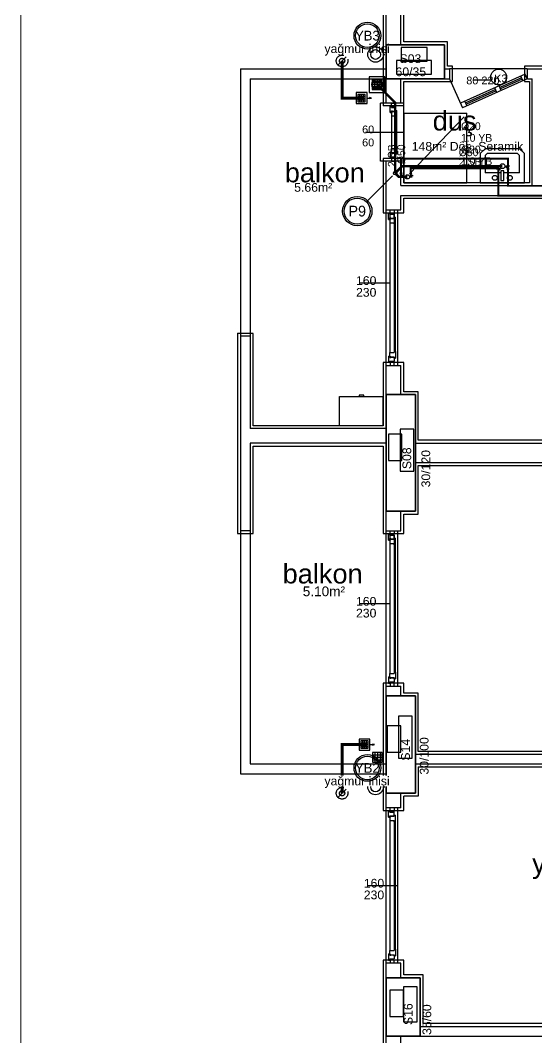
# Model space of a CAD drawing. Header units: centimetres. Extents: x -3962 to 31822, y -2 to 2802.
# Drawn here: x 12524 to 13055, y 1133 to 2179 of the extents above; entities that cross this region are included whole.
import ezdxf
from ezdxf.enums import TextEntityAlignment as Align

# ---------------------------------------------------------------- set-up
doc = ezdxf.new("R2010")
doc.units = ezdxf.units.CM
for name, pattern in [('BASMA HATTI', [31, 25, -6]), ('PISSU HATTI', [26, 20, -6]), ('YAGMUR HATTI', [36, 30, -6])]:
    doc.linetypes.add(name, pattern=pattern)
for name, color, linetype in [('ROTAS-MIMARI', 8, 'CONTINUOUS'), ('ROTAS-MIMARI-KOLON', 8, 'CONTINUOUS'), ('ROTAS-MIMARI-YAZI', 8, 'CONTINUOUS'), ('ROTAS-PAFTA', 7, 'CONTINUOUS'), ('ROTAS-PISSU-BORU-TAVANDAN', 6, 'PISSU HATTI'), ('ROTAS-PISSU-KOLONNO', 211, 'CONTINUOUS'), ('ROTAS-SICAKSU-BORU', 1, 'BASMA HATTI'), ('ROTAS-SOGUKSU-BORU', 5, 'CONTINUOUS'), ('ROTAS-TEFRIS', 15, 'CONTINUOUS'), ('ROTAS-YAGMUR-BORUSU', 3, 'YAGMUR HATTI')]:
    doc.layers.add(name, color=color, linetype=linetype)
doc.styles.add('ROTAS', font='arial.ttf')

# ---------------------------------------------------------------- blocks, each defined once
blk = doc.blocks.new('ROTAS-PIS-SU-CAP-SB')
for tag, p in [('PSCP_001', (0.83, 1.29)), ('PS_001', (0.83, 0.07))]:
    blk.add_attdef(tag, p, '', height=1)
blk = doc.blocks.new('ROTAS-YER-SUZGECI-PLAN')
for p, q in [((-6.7, 0), (6.7, 0)), ((-6.3, 2.3), (6.3, 2.3)), ((-4.9, 4.5), (4.9, 4.5)), ((-6.3, -2.3), (6.3, -2.3)), ((-4.9, -4.5), (4.9, -4.5))]:
    blk.add_line(p, q)
blk.add_lwpolyline([(-10, -10), (10, -10), (10, 10), (-10, 10)], close=True)
blk.add_circle((0, 0), 6.67)
blk = doc.blocks.new('ROTAS-PIS-SU-KOLON')
h = blk.add_hatch(color=256)
h.dxf.hatch_style = 1
h.paths.add_polyline_path([(1.5, 0), (1.5, 0.4), (1.3, 0.8), (1.1, 1.1), (0.8, 1.3), (0.4, 1.5), (0, 1.5), (-0.4, 1.5), (-0.8, 1.3), (-1.1, 1.1), (-1.3, 0.8), (-1.5, 0.4), (-1.5, 0), (-1.5, -0.4), (-1.3, -0.8), (-1.1, -1.1), (-0.8, -1.3), (-0.4, -1.5), (0, -1.5), (0.4, -1.5), (0.8, -1.3), (1.1, -1.1), (1.3, -0.8), (1.5, -0.4)])
blk.add_circle((0, 0), 3.5)
blk = doc.blocks.new('ROTAS-KURESEL-VANA')
for p, q in [((0, 3.1), (0, 8)), ((0, 8), (5.4, 8))]:
    blk.add_line(p, q)
for points in [[(-9, 5.8), (-9, -5), (0, 0.4)], [(9, 5.8), (9, -5), (0, 0.4)]]:
    blk.add_lwpolyline(points, close=True)
blk.add_circle((0, 0.4), 2.71)
blk.add_attdef('CAP', text='', height=10).set_placement((-1.1, 0), align=Align.CENTER)
blk = doc.blocks.new('ROTAS-TEMIZ-SU-CAP-MB')
for tag, p in [('SOCP_001', (0.83, 4.92)), ('SO_001', (0.83, 3.42)), ('SCCP_001', (0.83, 1.92)), ('SC_001', (0.83, 0.42))]:
    blk.add_attdef(tag, p, '', height=1)
blk = doc.blocks.new('ROTAS-SUZGEC')
h = blk.add_hatch(color=256)
h.dxf.hatch_style = 1
h.paths.add_polyline_path([(5, 0), (3.71, 0.32), (3.71, -0.32)])
for p, q in [((-3.82, 1.18), (0.88, 1.18)), ((-2.65, -2.35), (-2.65, 2.35)), ((-1.47, -2.35), (-1.47, 2.35)), ((-0.29, -2.35), (-0.29, 2.35)), ((-3.82, 0), (0.88, 0)), ((-3.82, -1.18), (0.88, -1.18)), ((2.06, 0), (5, 0))]:
    blk.add_line(p, q)
for points in [[(-5, -3.53), (2.06, -3.53), (2.06, 3.53), (-5, 3.53)], [(-3.82, -2.35), (0.88, -2.35), (0.88, 2.35), (-3.82, 2.35)], [(5, 0), (3.71, 0.32), (3.71, -0.32)]]:
    blk.add_lwpolyline(points, close=True)
for tag, p in [('PSCP_001', (-1.25, 0.75)), ('PS_001', (-0.62, -0.5))]:
    blk.add_attdef(tag, p, '', height=1)
blk = doc.blocks.new('ROTAS-KOLON-NO-YAGMUR')
for radius in [27.5, 24.3]:
    blk.add_circle((0, 0), radius)
blk.add_attdef('K', text='', height=20).set_placement((0, 0), align=Align.MIDDLE_CENTER)
blk = doc.blocks.new('ROTAS-KOLON-NO-PIS-SU')
for radius in [27.5, 24.3]:
    blk.add_circle((0, 0), radius)
blk.add_attdef('K', text='', height=20).set_placement((0, 0), align=Align.MIDDLE_CENTER)

msp = doc.modelspace()

# ---------------------------------------------------------------- linework, layer by layer
at = {"layer": 'ROTAS-MIMARI'}
for p, q in [((12897.8, 2217.2), (12897.8, 2154.2)), ((12900.8, 2154.2), (12900.8, 2214.2)), ((12915.8, 2154.2), (12915.8, 2214.2)), ((12918.8, 2157.2), (12918.8, 2217.2)), ((12963.8, 2157.2), (12918.8, 2157.2)), ((12963.8, 2132.2), (12963.8, 2157.2)), ((12897.8, 2154.2), (12897.8, 2119.2)), ((12960.8, 2129.2), (12965.8, 2129.2)), ((12968.8, 2132.2), (12963.8, 2132.2)), ((13045.8, 2129.2), (12965.8, 2129.2)), ((12968.8, 2116.2), (12968.8, 2132.2)), ((13228.8, 2132.2), (13043, 2132.2)), ((13043, 2132.2), (13043, 2116.2)), ((13046, 2129.2), (13225.8, 2129.2)), ((13046, 2119.2), (13046, 2129.2)), ((12896.4, 2118.1), (12886.4, 2118.1)), ((12886.4, 2118.1), (12886.4, 2108.1)), ((12886.4, 2115.7), (12896.4, 2115.7)), ((12888.8, 2118.1), (12888.8, 2108.1)), ((12891.4, 2118.1), (12891.4, 2108.1)), ((12894.1, 2118.1), (12894.1, 2108.1)), ((12896.4, 2108.1), (12896.4, 2118.1)), ((12897.8, 2119.2), (12897.8, 2091.2)), ((12900.8, 2094.2), (12900.8, 2119.2)), ((12915.8, 2094.2), (12915.8, 2119.2)), ((12918.8, 2116.2), (12960.8, 2116.2)), ((12918.8, 2091.2), (12918.8, 2116.2)), ((12960.8, 2119.2), (12965.8, 2119.2)), ((12960.8, 2116.2), (12968.8, 2116.2)), ((12965.8, 2119.2), (12979.3, 2089.3)), ((13043.8, 2123.8), (12977.2, 2093.9)), ((13045.8, 2119.2), (12979.3, 2089.3)), ((12989.8, 2117.9), (13007.9, 2117.9)), ((13039.9, 2120.1), (13017.7, 2110.1)), ((13040.6, 2118.7), (13018.3, 2108.7)), ((13041.3, 2117.2), (13039.2, 2121.7)), ((13043, 2116.2), (13048, 2116.2)), ((13045.8, 2119.2), (13043.8, 2123.8)), ((13046, 2119.2), (13051, 2119.2)), ((13048, 2116.2), (13048, 2012.2)), ((13051, 2009.2), (13051, 2119.2)), ((12886.4, 2113.1), (12896.4, 2113.1)), ((12886.4, 2110.6), (12896.4, 2110.6)), ((12886.4, 2108.1), (12896.4, 2108.1)), ((13013.1, 2108.1), (12982.5, 2094.3)), ((13013.8, 2106.6), (12983.2, 2092.9)), ((13014.4, 2105.1), (13012.4, 2109.7)), ((13019, 2107.2), (13016.9, 2111.7)), ((12894.8, 2034.2), (12894.8, 2094.2)), ((12900.8, 2094.2), (12894.8, 2094.2)), ((12915.8, 2094.2), (12900.8, 2094.2)), ((12906.3, 2090.2), (12906.3, 2094.2)), ((12906.3, 2094.2), (12910.3, 2094.2)), ((12910.3, 2094.2), (12910.3, 2090.2)), ((12918.8, 2094.2), (12915.8, 2094.2)), ((12918.8, 2034.2), (12918.8, 2094.2)), ((12981.8, 2095.9), (12983.8, 2091.4)), ((12918.8, 2091.2), (12897.8, 2091.2)), ((12904.7, 2084.5), (12904.7, 2090.9)), ((12904.7, 2090.9), (12906.1, 2090.9)), ((12904.7, 2084.5), (12906.1, 2084.5)), ((12906.1, 2089.7), (12906.1, 2090.9)), ((12906.1, 2089.7), (12910.3, 2089.7)), ((12906.1, 2084.5), (12906.1, 2086)), ((12906.1, 2086), (12907.1, 2086)), ((12906.1, 2085.4), (12906.6, 2085.4)), ((12906.1, 2085.4), (12906.1, 2081)), ((12910.3, 2090.2), (12906.3, 2090.2)), ((12906.6, 2085.1), (12906.6, 2085.4)), ((12906.6, 2085.1), (12907.1, 2085.1)), ((12907.1, 2085.7), (12907.1, 2086)), ((12907.1, 2085.7), (12910.3, 2085.7)), ((12907.1, 2085.4), (12910.3, 2085.4)), ((12907.1, 2085.1), (12907.1, 2085.4)), ((12910.3, 2085.7), (12910.3, 2089.7)), ((12910.3, 2086.6), (12911.7, 2086.6)), ((12910.3, 2086.6), (12910.3, 2085.4)), ((12911.7, 2079.8), (12911.7, 2086.6)), ((12918.8, 2012.2), (12918.8, 2083.6)), ((12918.8, 2083.6), (12918.8, 2012.2)), ((12918.8, 2083.6), (12983.8, 2083.6)), ((12983.8, 2012.2), (12983.8, 2083.6)), ((12906.1, 2081), (12910.3, 2081)), ((12906.1, 2081), (12906.1, 2047.4)), ((12910.3, 2079.8), (12910.3, 2081)), ((12910.3, 2079.8), (12911.7, 2079.8)), ((12910.3, 2079.8), (12910.3, 2048.6)), ((12911.7, 2048.6), (12911.7, 2079.8)), ((12980.8, 2080.1), (12924.6, 2021.5)), ((12879.6, 2064.2), (12918.8, 2064.2)), ((12904.7, 2043.9), (12904.7, 2037.5)), ((12904.7, 2043.9), (12906.1, 2043.9)), ((12906.1, 2047.4), (12910.3, 2047.4)), ((12906.1, 2043), (12906.1, 2047.4)), ((12906.1, 2043.9), (12906.1, 2042.4)), ((12906.1, 2043), (12906.6, 2043)), ((12906.1, 2042.4), (12907.1, 2042.4)), ((12906.6, 2043.3), (12907.1, 2043.3)), ((12906.6, 2043.3), (12906.6, 2043)), ((12907.1, 2043.3), (12907.1, 2043)), ((12907.1, 2043), (12910.3, 2043)), ((12907.1, 2042.7), (12907.1, 2042.4)), ((12907.1, 2042.7), (12910.3, 2042.7)), ((12910.3, 2048.6), (12910.3, 2047.4)), ((12910.3, 2048.6), (12911.7, 2048.6)), ((12910.3, 2041.8), (12910.3, 2043)), ((12910.3, 2042.7), (12910.3, 2038.7)), ((12910.3, 2041.8), (12911.7, 2041.8)), ((12911.7, 2048.6), (12911.7, 2041.8)), ((13002.5, 2047.2), (12997.5, 2042.2)), ((12997.5, 2042.2), (12997.5, 2012.2)), ((13037.9, 2047.2), (13002.5, 2047.2)), ((13004.6, 2042.2), (13002.5, 2040.2)), ((13035.8, 2042.2), (13004.6, 2042.2)), ((13037.9, 2040.2), (13035.8, 2042.2)), ((13042.9, 2042.2), (13037.9, 2047.2)), ((13042.9, 2012.2), (13042.9, 2042.2)), ((12900.8, 2034.2), (12894.8, 2034.2)), ((12897.8, 2037.2), (12897.8, 1981.2)), ((12918.8, 2037.2), (12897.8, 2037.2)), ((12900.8, 1984.2), (12900.8, 2034.2)), ((12915.8, 2034.2), (12900.8, 2034.2)), ((12904.7, 2037.5), (12906.1, 2037.5)), ((12906.1, 2038.7), (12906.1, 2037.5)), ((12906.1, 2038.7), (12910.3, 2038.7)), ((12906.3, 2038.2), (12906.3, 2034.2)), ((12910.3, 2038.2), (12906.3, 2038.2)), ((12906.3, 2034.2), (12910.3, 2034.2)), ((12910.3, 2034.2), (12910.3, 2038.2)), ((12915.8, 2009.2), (12915.8, 2034.2)), ((12918.8, 2034.2), (12915.8, 2034.2)), ((13002.5, 2040.2), (13002.5, 2022.2)), ((13037.9, 2022.2), (13037.9, 2040.2)), ((13018.5, 2022.2), (13002.5, 2022.2)), ((13021.9, 2024.5), (13018.5, 2024.5)), ((13018.5, 2024.5), (13018.5, 2014.5)), ((13021.9, 2014.5), (13021.9, 2024.5)), ((13037.9, 2022.2), (13021.9, 2022.2)), ((13048, 2012.2), (12918.8, 2012.2)), ((12918.8, 2012.2), (12983.8, 2012.2)), ((12997.5, 2012.2), (13042.9, 2012.2)), ((13018.5, 2014.5), (13021.9, 2014.5)), ((12915.8, 2009.2), (13051, 2009.2)), ((12915.8, 1984.2), (12915.8, 1999.2)), ((12915.8, 1999.2), (13061, 1999.2)), ((12918.8, 1981.2), (12918.8, 1996.2)), ((12918.8, 1996.2), (13064, 1996.2)), ((12897.8, 1981.2), (12918.8, 1981.2)), ((12900.8, 1984.2), (12915.8, 1984.2)), ((12900.8, 1824.2), (12900.8, 1984.2)), ((12903.2, 1980.9), (12904.6, 1980.9)), ((12903.2, 1974.5), (12903.2, 1980.9)), ((12904.6, 1980.9), (12904.6, 1837.4)), ((12904.6, 1979.7), (12904.6, 1980.9)), ((12904.6, 1979.7), (12908.8, 1979.7)), ((12904.8, 1980.2), (12904.8, 1984.2)), ((12908.8, 1980.2), (12904.8, 1980.2)), ((12908.8, 1984.2), (12908.8, 1980.2)), ((12908.8, 1979.7), (12908.8, 1838.6)), ((12908.8, 1975.7), (12908.8, 1979.7)), ((12912.6, 1824.2), (12912.6, 1984.2)), ((12903.2, 1974.5), (12904.6, 1974.5)), ((12904.6, 1976), (12905.6, 1976)), ((12904.6, 1974.5), (12904.6, 1976)), ((12904.6, 1975.4), (12904.6, 1971)), ((12904.6, 1975.4), (12905.1, 1975.4)), ((12904.6, 1971), (12908.8, 1971)), ((12905.1, 1975.1), (12905.1, 1975.4)), ((12905.1, 1975.1), (12905.6, 1975.1)), ((12905.6, 1975.7), (12905.6, 1976)), ((12905.6, 1975.7), (12908.8, 1975.7)), ((12905.6, 1975.1), (12905.6, 1975.4)), ((12905.6, 1975.4), (12908.8, 1975.4)), ((12908.8, 1976.6), (12908.8, 1975.4)), ((12908.8, 1976.6), (12910.2, 1976.6)), ((12908.8, 1969.8), (12908.8, 1971)), ((12908.8, 1969.8), (12910.2, 1969.8)), ((12910.2, 1838.6), (12910.2, 1976.6)), ((12910.2, 1969.8), (12910.2, 1976.6)), ((12873.2, 1909.2), (12904.6, 1909.2)), ((12747.8, 1857.3), (12747.8, 1651.3)), ((12763.8, 1857.2), (12747.8, 1857.2)), ((12747.8, 1857.2), (12747.8, 1651.2)), ((12750.8, 1854.3), (12750.8, 1654.3)), ((12760.8, 1854.2), (12750.8, 1854.2)), ((12750.8, 1854.2), (12750.8, 1654.2)), ((12760.8, 1854.2), (12760.8, 1759.2)), ((12763.8, 1762.2), (12763.8, 1857.2)), ((12903.2, 1833.9), (12903.2, 1827.5)), ((12903.2, 1833.9), (12904.6, 1833.9)), ((12904.6, 1837.4), (12908.8, 1837.4)), ((12904.6, 1833), (12904.6, 1837.4)), ((12904.6, 1833.9), (12904.6, 1832.4)), ((12904.6, 1833), (12905.1, 1833)), ((12904.6, 1832.4), (12905.6, 1832.4)), ((12905.1, 1833.3), (12905.6, 1833.3)), ((12905.1, 1833.3), (12905.1, 1833)), ((12905.6, 1833.3), (12905.6, 1833)), ((12905.6, 1833), (12908.8, 1833)), ((12905.6, 1832.7), (12905.6, 1832.4)), ((12905.6, 1832.7), (12908.8, 1832.7)), ((12908.8, 1838.6), (12908.8, 1837.4)), ((12908.8, 1838.6), (12910.2, 1838.6)), ((12908.8, 1831.8), (12908.8, 1833)), ((12908.8, 1832.7), (12908.8, 1828.7)), ((12908.8, 1831.8), (12910.2, 1831.8)), ((12910.2, 1838.6), (12910.2, 1831.8)), ((12918.8, 1827.2), (12897.8, 1827.2)), ((12897.8, 1827.2), (12897.8, 1762.2)), ((12900.8, 1794.2), (12900.8, 1824.2)), ((12900.8, 1824.2), (12915.8, 1824.2)), ((12903.2, 1827.5), (12904.6, 1827.5)), ((12904.6, 1828.7), (12904.6, 1827.5)), ((12904.6, 1828.7), (12908.8, 1828.7)), ((12904.8, 1828.2), (12904.8, 1824.2)), ((12908.8, 1828.2), (12904.8, 1828.2)), ((12908.8, 1824.2), (12908.8, 1828.2)), ((12915.8, 1794.2), (12915.8, 1824.2)), ((12918.8, 1797.2), (12918.8, 1827.2)), ((12852.8, 1792.2), (12897.8, 1792.2)), ((12852.8, 1762.2), (12852.8, 1792.2)), ((12877.8, 1793.5), (12872.8, 1793.5)), ((12872.8, 1793.5), (12872.8, 1792.2)), ((12877.8, 1792.2), (12877.8, 1793.5)), ((12897.8, 1762.2), (12897.8, 1792.2)), ((12933.8, 1797.2), (12918.8, 1797.2)), ((12933.8, 1747.2), (12933.8, 1797.2)), ((12900.8, 1759.2), (12760.8, 1759.2)), ((12897.8, 1762.2), (12763.8, 1762.2)), ((12897.8, 1762.2), (12852.8, 1762.2)), ((12900.8, 1744.2), (12760.8, 1744.2)), ((12760.8, 1744.2), (12760.8, 1654.2)), ((12763.8, 1651.2), (12763.8, 1741.2)), ((12763.8, 1741.2), (12897.8, 1741.2)), ((12897.8, 1741.2), (12897.8, 1674.2)), ((12930.8, 1744.2), (13170.8, 1744.2)), ((13167.8, 1747.2), (12933.8, 1747.2)), ((12930.8, 1724.2), (13325.8, 1724.2)), ((12933.8, 1671.2), (12933.8, 1721.2)), ((12933.8, 1721.2), (13322.8, 1721.2)), ((12897.8, 1674.2), (12897.8, 1651.2)), ((12900.8, 1654.2), (12900.8, 1674.2)), ((12915.8, 1654.2), (12915.8, 1674.2)), ((12918.8, 1651.2), (12918.8, 1671.2)), ((12918.8, 1671.2), (12933.8, 1671.2)), ((12760.8, 1654.2), (12750.8, 1654.2)), ((12900.8, 1654.2), (12915.8, 1654.2)), ((12900.8, 1494.2), (12900.8, 1654.2)), ((12904.8, 1650.2), (12904.8, 1654.2)), ((12908.8, 1654.2), (12908.8, 1650.2)), ((12912.6, 1494.2), (12912.6, 1654.2)), ((12747.8, 1651.2), (12763.8, 1651.2)), ((12897.8, 1651.2), (12918.8, 1651.2)), ((12903.2, 1650.9), (12904.6, 1650.9)), ((12903.2, 1644.5), (12903.2, 1650.9)), ((12903.2, 1644.5), (12904.6, 1644.5)), ((12904.6, 1650.9), (12904.6, 1507.4)), ((12904.6, 1649.7), (12904.6, 1650.9)), ((12904.6, 1649.7), (12908.8, 1649.7)), ((12904.6, 1646), (12905.6, 1646)), ((12904.6, 1644.5), (12904.6, 1646)), ((12904.6, 1645.4), (12904.6, 1641)), ((12904.6, 1645.4), (12905.1, 1645.4)), ((12908.8, 1650.2), (12904.8, 1650.2)), ((12905.1, 1645.1), (12905.1, 1645.4)), ((12905.1, 1645.1), (12905.6, 1645.1)), ((12905.6, 1645.7), (12905.6, 1646)), ((12905.6, 1645.7), (12908.8, 1645.7)), ((12905.6, 1645.1), (12905.6, 1645.4)), ((12905.6, 1645.4), (12908.8, 1645.4)), ((12908.8, 1649.7), (12908.8, 1508.6)), ((12908.8, 1645.7), (12908.8, 1649.7)), ((12908.8, 1646.6), (12908.8, 1645.4)), ((12908.8, 1646.6), (12910.2, 1646.6)), ((12910.2, 1508.6), (12910.2, 1646.6)), ((12910.2, 1639.8), (12910.2, 1646.6)), ((12904.6, 1641), (12908.8, 1641)), ((12908.8, 1639.8), (12908.8, 1641)), ((12908.8, 1639.8), (12910.2, 1639.8)), ((12873.2, 1579.2), (12904.6, 1579.2)), ((12904.6, 1507.4), (12908.8, 1507.4)), ((12904.6, 1503), (12904.6, 1507.4)), ((12908.8, 1508.6), (12908.8, 1507.4)), ((12908.8, 1508.6), (12910.2, 1508.6)), ((12910.2, 1508.6), (12910.2, 1501.8)), ((12918.8, 1497.2), (12897.8, 1497.2)), ((12897.8, 1497.2), (12897.8, 1484.2)), ((12903.2, 1503.9), (12903.2, 1497.5)), ((12903.2, 1503.9), (12904.6, 1503.9)), ((12903.2, 1497.5), (12904.6, 1497.5)), ((12904.6, 1503.9), (12904.6, 1502.4)), ((12904.6, 1503), (12905.1, 1503)), ((12904.6, 1502.4), (12905.6, 1502.4)), ((12904.6, 1498.7), (12904.6, 1497.5)), ((12904.6, 1498.7), (12908.8, 1498.7)), ((12904.8, 1498.2), (12904.8, 1494.2)), ((12908.8, 1498.2), (12904.8, 1498.2)), ((12905.1, 1503.3), (12905.6, 1503.3)), ((12905.1, 1503.3), (12905.1, 1503)), ((12905.6, 1503.3), (12905.6, 1503)), ((12905.6, 1503), (12908.8, 1503)), ((12905.6, 1502.7), (12905.6, 1502.4)), ((12905.6, 1502.7), (12908.8, 1502.7)), ((12908.8, 1501.8), (12908.8, 1503)), ((12908.8, 1502.7), (12908.8, 1498.7)), ((12908.8, 1501.8), (12910.2, 1501.8)), ((12908.8, 1494.2), (12908.8, 1498.2)), ((12918.8, 1487.2), (12918.8, 1497.2)), ((12900.8, 1484.2), (12900.8, 1494.2)), ((12900.8, 1494.2), (12915.8, 1494.2)), ((12915.8, 1484.2), (12915.8, 1494.2)), ((12933.8, 1487.2), (12918.8, 1487.2)), ((12933.8, 1427.2), (12933.8, 1487.2)), ((12897.8, 1484.2), (12897.8, 1414.2)), ((12896.7, 1426.1), (12886.7, 1426.1)), ((12886.7, 1426.1), (12886.7, 1416.1)), ((12886.7, 1423.6), (12896.7, 1423.6)), ((12889.1, 1426.1), (12889.1, 1416.1)), ((12891.8, 1426.1), (12891.8, 1416.1)), ((12894.4, 1426.1), (12894.4, 1416.1)), ((12896.7, 1416.1), (12896.7, 1426.1)), ((12930.8, 1424.2), (13290.6, 1424.2)), ((13293.6, 1427.2), (12933.8, 1427.2)), ((12886.7, 1421.1), (12896.7, 1421.1)), ((12886.7, 1418.6), (12896.7, 1418.6)), ((12886.7, 1416.1), (12896.7, 1416.1)), ((12897.8, 1414.2), (12897.8, 1366.2)), ((12930.8, 1414.2), (13260.8, 1414.2)), ((12933.8, 1411.2), (13257.8, 1411.2)), ((12933.8, 1411.2), (12933.8, 1381.2)), ((12900.8, 1369.2), (12900.8, 1384.2)), ((12915.8, 1369.2), (12915.8, 1384.2)), ((12918.8, 1366.2), (12918.8, 1381.2)), ((12933.8, 1381.2), (12918.8, 1381.2)), ((12897.8, 1366.2), (12918.8, 1366.2)), ((12915.8, 1369.2), (12900.8, 1369.2)), ((12900.8, 1209.2), (12900.8, 1369.2)), ((12903.2, 1359.5), (12903.2, 1365.9)), ((12903.2, 1365.9), (12904.6, 1365.9)), ((12904.6, 1364.7), (12904.6, 1365.9)), ((12904.6, 1364.7), (12908.8, 1364.7)), ((12904.6, 1359.5), (12904.6, 1361)), ((12904.6, 1361), (12905.6, 1361)), ((12904.8, 1365.2), (12904.8, 1369.2)), ((12908.8, 1365.2), (12904.8, 1365.2)), ((12905.6, 1360.7), (12905.6, 1361)), ((12905.6, 1360.7), (12908.8, 1360.7)), ((12908.8, 1369.2), (12908.8, 1365.2)), ((12908.8, 1360.7), (12908.8, 1364.7)), ((12908.8, 1361.6), (12910.2, 1361.6)), ((12908.8, 1361.6), (12908.8, 1360.4)), ((12910.2, 1354.8), (12910.2, 1361.6)), ((12912.6, 1209.2), (12912.6, 1369.2)), ((12903.2, 1359.5), (12904.6, 1359.5)), ((12904.6, 1360.4), (12905.1, 1360.4)), ((12904.6, 1360.4), (12904.6, 1356)), ((12904.6, 1356), (12904.6, 1222.4)), ((12904.6, 1356), (12908.8, 1356)), ((12905.1, 1360.1), (12905.1, 1360.4)), ((12905.1, 1360.1), (12905.6, 1360.1)), ((12905.6, 1360.4), (12908.8, 1360.4)), ((12905.6, 1360.1), (12905.6, 1360.4)), ((12908.8, 1354.8), (12908.8, 1356)), ((12908.8, 1354.8), (12908.8, 1223.6)), ((12908.8, 1354.8), (12910.2, 1354.8)), ((12910.2, 1223.6), (12910.2, 1354.8)), ((12881.2, 1289.2), (12912.6, 1289.2)), ((12903.2, 1218.9), (12903.2, 1212.5)), ((12903.2, 1218.9), (12904.6, 1218.9)), ((12904.6, 1222.4), (12908.8, 1222.4)), ((12904.6, 1218), (12904.6, 1222.4)), ((12904.6, 1218.9), (12904.6, 1217.4)), ((12904.6, 1218), (12905.1, 1218)), ((12904.6, 1217.4), (12905.6, 1217.4)), ((12905.1, 1218.3), (12905.6, 1218.3)), ((12905.1, 1218.3), (12905.1, 1218)), ((12905.6, 1218.3), (12905.6, 1218)), ((12905.6, 1218), (12908.8, 1218)), ((12905.6, 1217.7), (12905.6, 1217.4)), ((12905.6, 1217.7), (12908.8, 1217.7)), ((12908.8, 1223.6), (12908.8, 1222.4)), ((12908.8, 1223.6), (12910.2, 1223.6)), ((12908.8, 1216.8), (12908.8, 1218)), ((12908.8, 1217.7), (12908.8, 1213.7)), ((12908.8, 1216.8), (12910.2, 1216.8)), ((12910.2, 1223.6), (12910.2, 1216.8)), ((12897.8, 1212.2), (12897.8, 1194.2)), ((12918.8, 1212.2), (12897.8, 1212.2)), ((12900.8, 1194.2), (12900.8, 1209.2)), ((12915.8, 1209.2), (12900.8, 1209.2)), ((12903.2, 1212.5), (12904.6, 1212.5)), ((12904.6, 1213.7), (12904.6, 1212.5)), ((12904.6, 1213.7), (12908.8, 1213.7)), ((12904.8, 1213.2), (12904.8, 1209.2)), ((12908.8, 1213.2), (12904.8, 1213.2)), ((12908.8, 1209.2), (12908.8, 1213.2)), ((12915.8, 1194.2), (12915.8, 1209.2)), ((12918.8, 1197.2), (12918.8, 1212.2)), ((12897.8, 1194.2), (12897.8, 1134.2)), ((12938.8, 1197.2), (12918.8, 1197.2)), ((12938.8, 1147.2), (12938.8, 1197.2)), ((12935.8, 1144.2), (13260.8, 1144.2)), ((13257.8, 1147.2), (12938.8, 1147.2)), ((12897.8, 1134.2), (12897.8, 1086.2)), ((12900.8, 1089.2), (12900.8, 1134.2)), ((12915.8, 1089.2), (12915.8, 1134.2)), ((12935.8, 1134.2), (13260.8, 1134.2))]:
    msp.add_line(p, q, dxfattribs=at)
for points in [[(12900.8, 2119.2), (12900.8, 2154.2)], [(12900.8, 2154.2), (12960.8, 2154.2)], [(12960.8, 2154.2), (12960.8, 2119.2)], [(12750.8, 2129.3), (12750.8, 1854.3)], [(12750.8, 2129.2), (12750.8, 1854.2)], [(12750.8, 2129.2), (12900.8, 2129.2)], [(12965.8, 2129.2), (12965.8, 2119.2)], [(12760.8, 2119.2), (12760.8, 1854.2)], [(12760.8, 2119.2), (12900.8, 2119.2)], [(12960.8, 2119.2), (12900.8, 2119.2)], [(12900.8, 1674.2), (12900.8, 1794.2)], [(12900.8, 1794.2), (12930.8, 1794.2)], [(12930.8, 1794.2), (12930.8, 1674.2)], [(12930.8, 1674.2), (12900.8, 1674.2)], [(12750.8, 1654.3), (12750.8, 1404.3)], [(12750.8, 1654.2), (12750.8, 1404.2)], [(12760.8, 1654.2), (12760.8, 1414.2)], [(12900.8, 1384.2), (12900.8, 1484.2)], [(12900.8, 1484.2), (12930.8, 1484.2)], [(12930.8, 1484.2), (12930.8, 1384.2)], [(12760.8, 1414.2), (12900.8, 1414.2)], [(12750.8, 1404.2), (12900.8, 1404.2)], [(12930.8, 1384.2), (12900.8, 1384.2)], [(12900.8, 1134.2), (12900.8, 1194.2)], [(12900.8, 1194.2), (12935.8, 1194.2)], [(12935.8, 1194.2), (12935.8, 1134.2)], [(12935.8, 1134.2), (12900.8, 1134.2)]]:
    msp.add_lwpolyline(points, dxfattribs=at)
for centre, radius in [((12889.8, 2144.1), 8), ((12889.8, 2144.1), 5), ((13016.4, 2120.9), 8.14), ((13020.3, 2029.2), 2.52), ((12922.6, 2018.2), 2.18), ((13012.5, 2017.2), 2.52), ((13027.9, 2017.2), 2.52), ((12889.8, 1390.6), 8), ((12889.8, 1390.6), 5)]:
    msp.add_circle(centre, radius, dxfattribs=at)
at = {"layer": 'ROTAS-MIMARI-KOLON'}
for points in [[(12960.8, 2154.2), (12900.8, 2154.2), (12900.8, 2119.2), (12960.8, 2119.2), (12960.8, 2154.2)], [(12916, 2137.3), (12943, 2137.3), (12943, 2151.3), (12916, 2151.3), (12916, 2137.3)], [(12911.4, 2123.8), (12947.5, 2123.8), (12947.5, 2137.8), (12911.4, 2137.8), (12911.4, 2123.8)], [(12930.8, 1794.2), (12900.8, 1794.2), (12900.8, 1674.2), (12930.8, 1674.2), (12930.8, 1794.2)], [(12929.1, 1715.6), (12929.1, 1758.7), (12915.2, 1758.7), (12915.2, 1715.6), (12929.1, 1715.6)], [(12917, 1726.3), (12917, 1753.4), (12903, 1753.4), (12903, 1726.3), (12917, 1726.3)], [(12930.8, 1484.2), (12900.8, 1484.2), (12900.8, 1384.2), (12930.8, 1384.2), (12930.8, 1484.2)], [(12927.5, 1420.1), (12927.5, 1463.3), (12913.5, 1463.3), (12913.5, 1420.1), (12927.5, 1420.1)], [(12915.7, 1426.5), (12915.7, 1453.5), (12901.7, 1453.5), (12901.7, 1426.5), (12915.7, 1426.5)], [(12935.8, 1194.2), (12900.8, 1194.2), (12900.8, 1134.2), (12935.8, 1134.2), (12935.8, 1194.2)], [(12932.7, 1148.8), (12932.7, 1185), (12918.7, 1185), (12918.7, 1148.8), (12932.7, 1148.8)], [(12918.4, 1154.4), (12918.4, 1181.4), (12904.5, 1181.4), (12904.5, 1154.4), (12918.4, 1154.4)]]:
    msp.add_lwpolyline(points, dxfattribs=at)
at = {"layer": 'ROTAS-PAFTA', "const_width": 1}
msp.add_lwpolyline([(12525, 25), (14975, 25), (14975, 2775), (12525, 2775)], close=True, dxfattribs=at)
at = {"layer": 'ROTAS-PISSU-BORU-TAVANDAN', "const_width": 2.5}
for points in [[(12891.4, 2113.1), (12910, 2094.5), (12910, 2022)], [(13020.3, 2029.2), (12917.2, 2029.2), (12910, 2022)], [(12922.6, 2018.2), (12913.8, 2018.2), (12910, 2022)]]:
    msp.add_lwpolyline(points, dxfattribs=at)
at = {"layer": 'ROTAS-PISSU-KOLONNO'}
msp.add_line((12907.2, 2019.2), (12881.7, 1993.7), dxfattribs=at)
at = {"layer": 'ROTAS-SICAKSU-BORU', "const_width": 2}
msp.add_lwpolyline([(13877, 2441), (13856, 2441), (13856, 2315), (13872, 2315), (13872, 2309), (13680, 2309), (13680, 2049), (13368, 2049), (13368, 1997), (13292, 1997), (13292, 1959), (13312, 1959), (13312, 1791), (13348, 1791), (13348, 1765), (13282, 1765), (13282, 1937), (13186, 1937), (13186, 2009), (13026, 2009), (13026, 2037), (12916, 2037), (12916, 2020)], dxfattribs=at)
at = {"layer": 'ROTAS-SOGUKSU-BORU', "const_width": 2}
msp.add_lwpolyline([(13877, 2431), (13866, 2431), (13866, 2325), (13882, 2325), (13882, 2299), (13690, 2299), (13690, 2039), (13378, 2039), (13378, 1987), (13302, 1987), (13302, 1969), (13322, 1969), (13322, 1801), (13358, 1801), (13358, 1755), (13272, 1755), (13272, 1927), (13176, 1927), (13176, 1999), (13016, 1999), (13016, 2027), (12926, 2027), (12926, 2020)], dxfattribs=at)
at = {"layer": 'ROTAS-YAGMUR-BORUSU'}
for p, q in [((12851.2, 2133.3), (12859.6, 2141.7)), ((12851.2, 1379.9), (12859.6, 1388.3))]:
    msp.add_line(p, q, dxfattribs=at)
at = {"layer": 'ROTAS-YAGMUR-BORUSU', "const_width": 3}
for points in [[(12877.8, 2099.2), (12855.4, 2099.2), (12855.4, 2137.5)], [(12880.8, 1434.2), (12855.4, 1434.2), (12855.4, 1384.1)]]:
    msp.add_lwpolyline(points, dxfattribs=at)
at = {"layer": 'ROTAS-YAGMUR-BORUSU'}
for centre, radius in [((12855.4, 2137.5), 6), ((12855.4, 2137.5), 2.7), ((12855.4, 1384.1), 6), ((12855.4, 1384.1), 2.7)]:
    msp.add_circle(centre, radius, dxfattribs=at)

# ---------------------------------------------------------------- block references
at = {"layer": 'ROTAS-TEFRIS'}
ref = msp.add_blockref('ROTAS-KOLON-NO-YAGMUR', (12881.4, 2163.5), dxfattribs=dict(at, xscale=0.5, yscale=0.5))
ref.add_attrib('K', 'YB3', dxfattribs={"height": 10}).set_placement((12881.4, 2163.5), align=Align.MIDDLE_CENTER)
for name, p, xscale, yscale in [('ROTAS-YER-SUZGECI-PLAN', (12891.4, 2113.1), 0.8, 0.8), ('ROTAS-SUZGEC', (12877.8, 2099.2), 1.6, 1.6), ('ROTAS-PIS-SU-KOLON', (12910, 2022), 0.5, 0.5), ('ROTAS-SUZGEC', (12880.8, 1434.2), 1.6, 1.6)]:
    msp.add_blockref(name, p, dxfattribs=dict(at, xscale=xscale, yscale=yscale))
ref = msp.add_blockref('ROTAS-TEMIZ-SU-CAP-MB', (12971, 2027), dxfattribs=dict(at, xscale=8, yscale=8))
ref.add_attrib('SCCP_001', 'Ø20', (12977.7, 2042.3), dxfattribs={"height": 8})
ref.add_attrib('SC_001', '1.0 YB', (12977.7, 2030.3), dxfattribs={"height": 8})
ref.add_attrib('SO_001', '1.0 YB', (12977.7, 2054.3), dxfattribs={"height": 8})
ref.add_attrib('SOCP_001', 'Ø20', (12977.7, 2066.3), dxfattribs={"height": 8})
ref = msp.add_blockref('ROTAS-PIS-SU-CAP-SB', (12910, 2058.2), dxfattribs=dict(at, xscale=8, yscale=8, rotation=-90))
ref.add_attrib('PSCP_001', 'Ø50', dxfattribs={"height": 8, "rotation": 90}).set_placement((12920.3, 2051.6), align=Align.RIGHT)
ref.add_attrib('PS_001', '2 SB', dxfattribs={"height": 8, "rotation": 90}).set_placement((12910.5, 2051.6), align=Align.RIGHT)
ref = msp.add_blockref('ROTAS-PIS-SU-CAP-SB', (12968.8, 2029.2), dxfattribs=dict(at, xscale=8, yscale=8))
ref.add_attrib('PSCP_001', 'Ø50', (12975.4, 2039.5), dxfattribs={"height": 8})
ref.add_attrib('PS_001', '2 SB', (12975.4, 2029.7), dxfattribs={"height": 8})
for p, xscale, yscale, rotation in [((12916, 2020), 0.22, 0.22, -90), ((12926, 2020), 0.22, 0.22, -90), ((13016, 2027), 0.21999999999999997, 0.21999999999999997, 135), ((13026, 2028), 0.22, 0.22, 90)]:
    msp.add_blockref('ROTAS-KURESEL-VANA', p, dxfattribs=dict(at, xscale=xscale, yscale=yscale, rotation=rotation))
ref = msp.add_blockref('ROTAS-KOLON-NO-PIS-SU', (12871, 1983), dxfattribs=dict(at, xscale=0.55, yscale=0.55))
ref.add_attrib('K', 'P9', dxfattribs={"height": 11}).set_placement((12871, 1983), align=Align.MIDDLE_CENTER)

# ---------------------------------------------------------------- texts
at = {"layer": 'ROTAS-MIMARI-YAZI', "style": 'ROTAS'}
for s, height, p in [('yağmur inişi', 9, (12870.8, 2150.1)), ('S03', 9, (12925.7, 2139.8)), ('60/35', 9, (12926.1, 2126.3)), ('80 220', 8, (13000.2, 2117.4)), ('K3', 8, (13018.6, 2119.5)), ('duş', 20, (12971.1, 2075.9)), ('60', 8, (12882.2, 2067)), ('60', 8, (12882.2, 2053.6)), ('148m² Döş. Seramik', 9, (12984.3, 2049.6)), ('balkon', 20, (12837.6, 2022.6)), ('5.66m²', 9, (12825.7, 2007.4)), ('160', 9, (12880.2, 1911.5)), ('230', 9, (12880.2, 1899.4)), ('balkon', 20, (12835.4, 1609.9)), ('5.10m²', 10, (12836.7, 1591.8)), ('160', 9, (12880.2, 1581.5)), ('230', 9, (12880.2, 1569.4)), ('yatak od.', 20, (13107.6, 1311.8)), ('160', 9, (12888.2, 1291.5)), ('230', 9, (12888.2, 1279.5))]:
    msp.add_text(s, height=height, dxfattribs=at).set_placement(p, align=Align.MIDDLE_CENTER)
for s, p in [('S08', (12922, 1728.7)), ('30/120', (12941.5, 1718)), ('S14', (12920.6, 1428.8)), ('30/100', (12939.8, 1422.5)), ('S16', (12923.4, 1156.8)), ('35/60', (12942.6, 1151.2))]:
    msp.add_text(s, height=9, rotation=90, dxfattribs=at).set_placement(p, align=Align.MIDDLE_CENTER)

# ---------------------------------------------------------------- next in the draw order: wipeouts: each hides what was drawn before it
msp.add_wipeout([(12905.3, 1391.2), (12836.3, 1391.2), (12836.3, 1402.2), (12905.3, 1402.2)])

# ---------------------------------------------------------------- next in the draw order: block references
at = {"layer": 'ROTAS-TEFRIS'}
ref = msp.add_blockref('ROTAS-KOLON-NO-YAGMUR', (12881.4, 1410.1), dxfattribs=dict(at, xscale=0.5, yscale=0.5))
ref.add_attrib('K', 'YB2', dxfattribs={"height": 10}).set_placement((12881.4, 1410.1), align=Align.MIDDLE_CENTER)

# ---------------------------------------------------------------- next in the draw order: texts
at = {"layer": 'ROTAS-MIMARI-YAZI', "style": 'ROTAS'}
msp.add_text('yağmur inişi', height=9, dxfattribs=at).set_placement((12870.8, 1396.7), align=Align.MIDDLE_CENTER)

doc.saveas('drawing.dxf')
